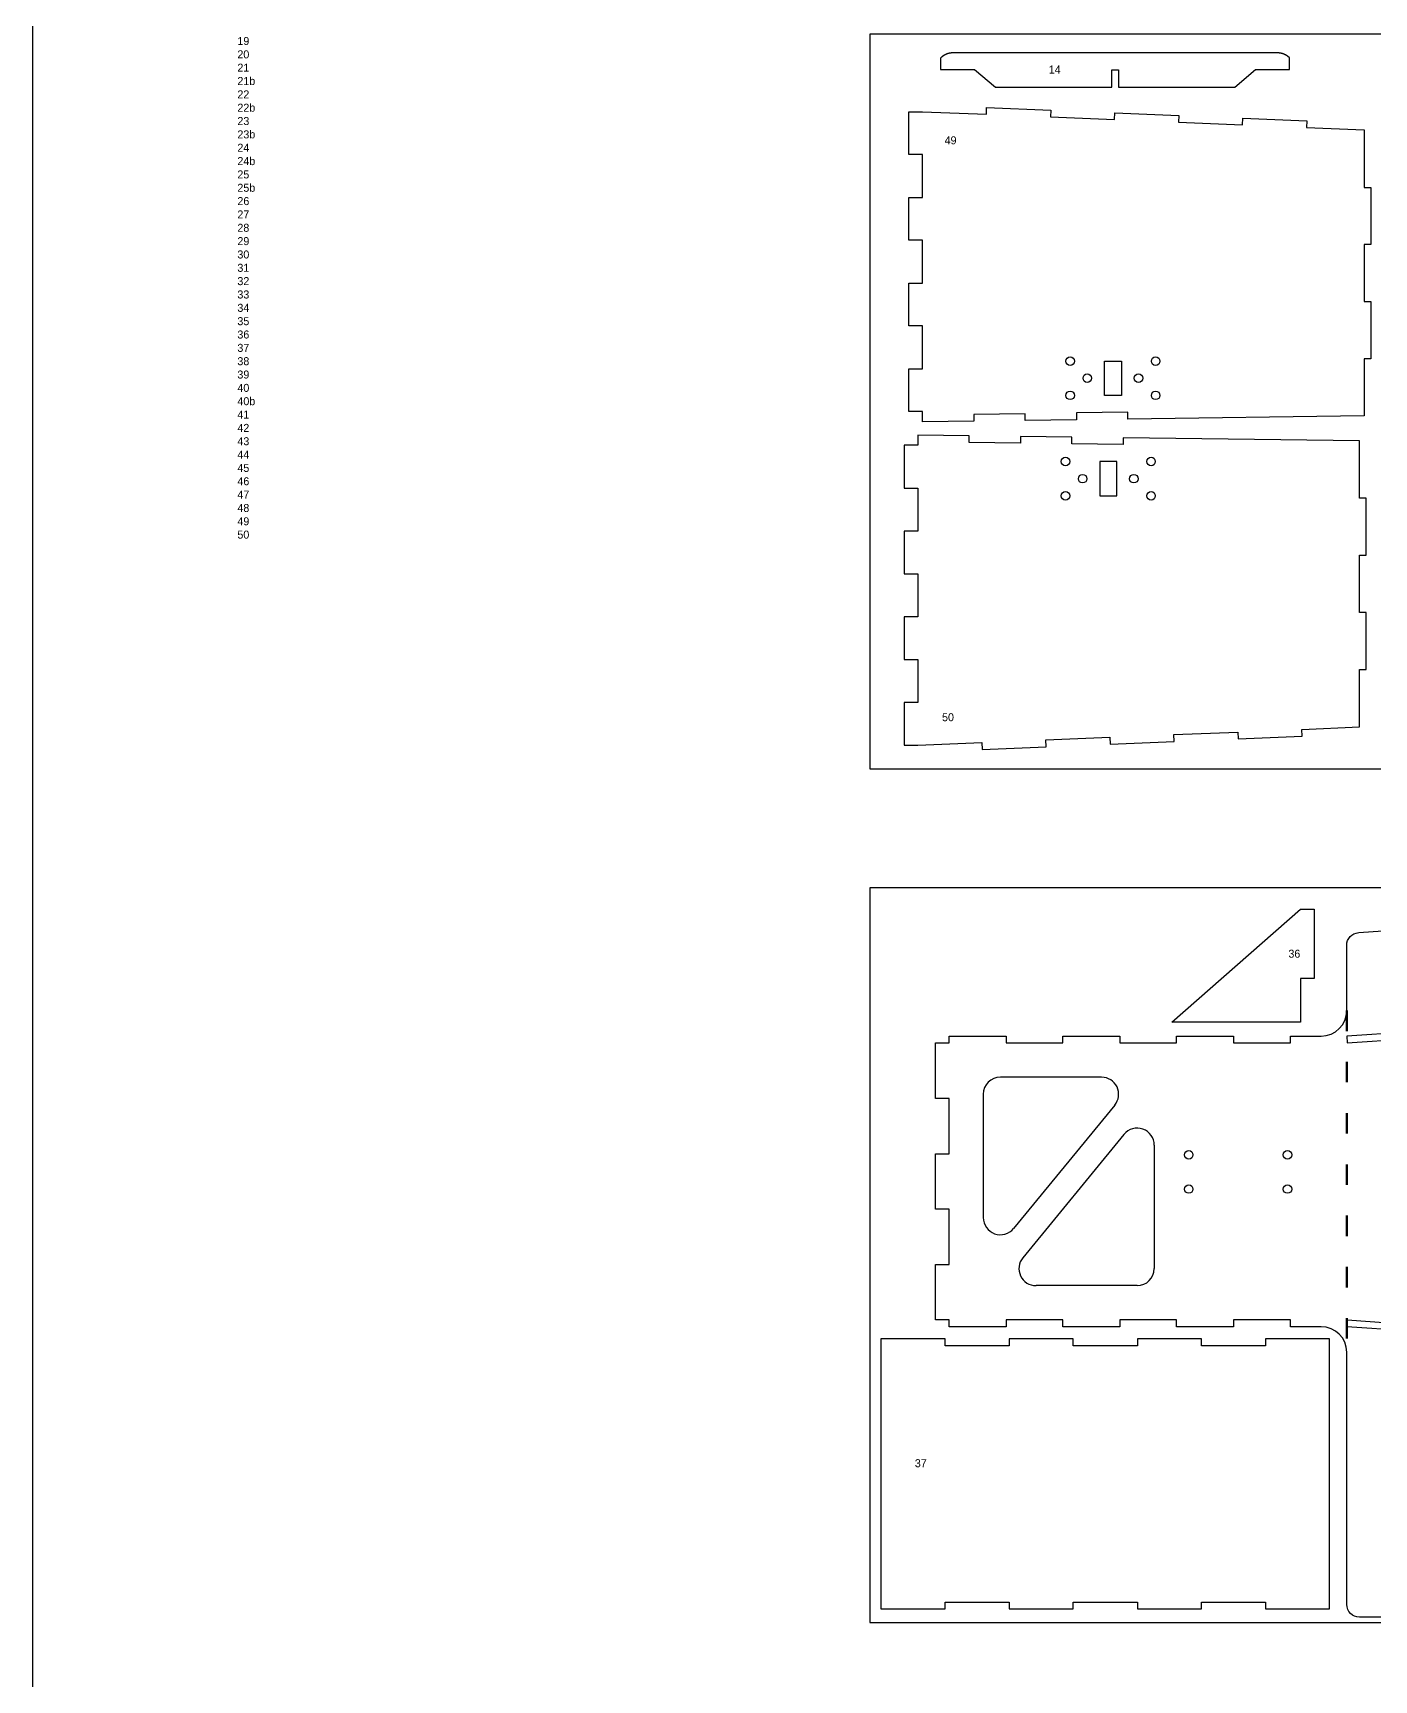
# Model space of a CAD drawing. Header units: inches. Extents: x -1244 to -570, y -2074 to -1714.
# Drawn here: x -1244 to -1165.5, y -1902.8 to -1806.4 of the extents above; entities that cross this region are included whole.
import ezdxf

# ---------------------------------------------------------------- set-up
doc = ezdxf.new("R2010")
doc.units = ezdxf.units.IN
doc.header["$LTSCALE"] = 0.1
doc.header["$MEASUREMENT"] = 0
doc.linetypes.add('ACAD_ISO03W100', pattern=[30, 12, -18])
doc.layers.add('cockpit', color=1, linetype='Continuous', lineweight=20)
doc.layers.add('pic', color=1, linetype='Continuous')

msp = doc.modelspace()

# ---------------------------------------------------------------- linework, layer by layer
at = {"color": 4, "linetype": 'ACAD_ISO03W100', "lineweight": 100}
msp.add_line((-1167.10796, -1863.58302), (-1167.10796, -1883.58159), dxfattribs=at)
at = {"color": 7, "linetype": 'Continuous', "lineweight": 25}
for p, q in [((-1181.45226, -1867.48302), (-1187.36963, -1867.48302)), ((-1188.36963, -1868.48302), (-1188.36963, -1875.70136)), ((-1180.67891, -1869.11699), (-1186.59627, -1876.33533)), ((-1180.14298, -1870.82928), (-1186.06035, -1878.04762)), ((-1178.36963, -1871.46325), (-1178.36963, -1878.68159)), ((-1179.36963, -1879.68159), (-1185.28699, -1879.68159))]:
    msp.add_line(p, q, dxfattribs=at)
for points in [[(-1180.85453, -1809.54744), (-1180.85453, -1808.54744), (-1180.45447, -1808.54744), (-1180.45611, -1809.54744), (-1173.66374, -1809.54744), (-1172.45107, -1808.5273), (-1170.45107, -1808.5273), (-1170.45107, -1807.84045), (-1170.45332, -1807.83823), (-1170.45558, -1807.83601), (-1170.45784, -1807.8338), (-1170.46011, -1807.8316), (-1170.4624, -1807.8294), (-1170.46469, -1807.82722), (-1170.46698, -1807.82504), (-1170.46929, -1807.82286), (-1170.4716, -1807.8207), (-1170.47392, -1807.81854), (-1170.47625, -1807.81639), (-1170.47859, -1807.81425), (-1170.48093, -1807.81211), (-1170.48328, -1807.80998), (-1170.48564, -1807.80786), (-1170.48801, -1807.80575), (-1170.49038, -1807.80364), (-1170.49276, -1807.80154), (-1170.49515, -1807.79945), (-1170.49755, -1807.79737), (-1170.49995, -1807.79529), (-1170.50236, -1807.79323), (-1170.50478, -1807.79117), (-1170.50721, -1807.78911), (-1170.50964, -1807.78707), (-1170.51208, -1807.78503), (-1170.51453, -1807.783), (-1170.51698, -1807.78098), (-1170.51944, -1807.77897), (-1170.52191, -1807.77696), (-1170.52438, -1807.77496), (-1170.52687, -1807.77297), (-1170.52935, -1807.77099), (-1170.53185, -1807.76901), (-1170.53435, -1807.76705), (-1170.53686, -1807.76509), (-1170.53937, -1807.76314), (-1170.54189, -1807.76119), (-1170.54442, -1807.75926), (-1170.54696, -1807.75733), (-1170.5495, -1807.75541), (-1170.55204, -1807.7535), (-1170.5546, -1807.7516), (-1170.55716, -1807.74971), (-1170.55972, -1807.74782), (-1170.5623, -1807.74594), (-1170.56487, -1807.74407), (-1170.56746, -1807.74221), (-1170.57005, -1807.74036), (-1170.57265, -1807.73851), (-1170.57525, -1807.73667), (-1170.57786, -1807.73484), (-1170.58047, -1807.73302), (-1170.58309, -1807.73121), (-1170.58572, -1807.72941), (-1170.58835, -1807.72761), (-1170.59099, -1807.72583), (-1170.59363, -1807.72405), (-1170.59628, -1807.72228), (-1170.59893, -1807.72051), (-1170.60159, -1807.71876), (-1170.60426, -1807.71702), (-1170.60693, -1807.71528), (-1170.6096, -1807.71355), (-1170.61228, -1807.71183), (-1170.61497, -1807.71012), (-1170.61766, -1807.70842), (-1170.62036, -1807.70673), (-1170.62306, -1807.70504), (-1170.62577, -1807.70336), (-1170.62848, -1807.7017), (-1170.6312, -1807.70004), (-1170.63392, -1807.69839), (-1170.63665, -1807.69675), (-1170.63938, -1807.69511), (-1170.64211, -1807.69349), (-1170.64486, -1807.69188), (-1170.6476, -1807.69027), (-1170.65035, -1807.68867), (-1170.65311, -1807.68708), (-1170.65587, -1807.6855), (-1170.65863, -1807.68393), (-1170.6614, -1807.68237), (-1170.66418, -1807.68082), (-1170.66696, -1807.67927), (-1170.66974, -1807.67774), (-1170.67253, -1807.67621), (-1170.67532, -1807.6747), (-1170.67811, -1807.67319), (-1170.68091, -1807.67169), (-1170.68372, -1807.6702), (-1170.68652, -1807.66872), (-1170.68934, -1807.66725), (-1170.69215, -1807.66579), (-1170.69497, -1807.66434), (-1170.6978, -1807.66289), (-1170.70063, -1807.66146), (-1170.70346, -1807.66003), (-1170.70629, -1807.65862), (-1170.70913, -1807.65721), (-1170.71198, -1807.65581), (-1170.71482, -1807.65443), (-1170.71767, -1807.65305), (-1170.72053, -1807.65168), (-1170.72338, -1807.65032), (-1170.72624, -1807.64897), (-1170.72911, -1807.64763), (-1170.73198, -1807.64629), (-1170.73486, -1807.64497), (-1170.73774, -1807.64365), (-1170.74063, -1807.64234), (-1170.74352, -1807.64105), (-1170.74642, -1807.63976), (-1170.74932, -1807.63847), (-1170.75223, -1807.6372), (-1170.75514, -1807.63594), (-1170.75805, -1807.63468), (-1170.76097, -1807.63344), (-1170.7639, -1807.6322), (-1170.76682, -1807.63097), (-1170.77269, -1807.62854), (-1170.77858, -1807.62614), (-1170.78448, -1807.62378), (-1170.7904, -1807.62146), (-1170.79633, -1807.61917), (-1170.80228, -1807.61691), (-1170.80824, -1807.61469), (-1170.81422, -1807.61251), (-1170.82021, -1807.61036), (-1170.82622, -1807.60825), (-1170.83224, -1807.60617), (-1170.83827, -1807.60413), (-1170.84432, -1807.60213), (-1170.85038, -1807.60016), (-1170.85645, -1807.59822), (-1170.86253, -1807.59632), (-1170.86863, -1807.59446), (-1170.87474, -1807.59263), (-1170.88085, -1807.59084), (-1170.88698, -1807.58909), (-1170.89312, -1807.58737), (-1170.89927, -1807.58569), (-1170.90543, -1807.58404), (-1170.91159, -1807.58243), (-1170.91777, -1807.58085), (-1170.92395, -1807.57931), (-1170.93015, -1807.57781), (-1170.93635, -1807.57635), (-1170.94256, -1807.57492), (-1170.94877, -1807.57352), (-1170.955, -1807.57216), (-1170.96123, -1807.57084), (-1170.96746, -1807.56956), (-1170.9737, -1807.56831), (-1170.97995, -1807.5671), (-1170.9862, -1807.56592), (-1170.99246, -1807.56478), (-1170.99872, -1807.56368), (-1171.00499, -1807.56262), (-1171.01126, -1807.56159), (-1171.01754, -1807.5606), (-1171.02381, -1807.55964), (-1171.03009, -1807.55872), (-1171.03638, -1807.55784), (-1171.04266, -1807.55699), (-1171.04895, -1807.55619), (-1171.05209, -1807.5558), (-1171.05367, -1807.5556), (-1171.05526, -1807.55541), (-1171.06162, -1807.55467), (-1171.06798, -1807.55396), (-1171.07435, -1807.55329), (-1171.08072, -1807.55266), (-1171.0871, -1807.55206), (-1171.09348, -1807.5515), (-1171.09987, -1807.55098), (-1171.10625, -1807.55049), (-1171.11264, -1807.55004), (-1171.11904, -1807.54962), (-1171.12543, -1807.54924), (-1171.13183, -1807.5489), (-1171.13823, -1807.54859), (-1171.14463, -1807.54832), (-1171.15103, -1807.54809), (-1171.15743, -1807.54789), (-1171.16384, -1807.54773), (-1171.17024, -1807.5476), (-1171.17664, -1807.54751), (-1171.18304, -1807.54746), (-1171.18945, -1807.54744), (-1190.11961, -1807.54744), (-1190.12623, -1807.54746), (-1190.13285, -1807.54752), (-1190.13947, -1807.54761), (-1190.14609, -1807.54775), (-1190.15271, -1807.54792), (-1190.15934, -1807.54813), (-1190.16596, -1807.54839), (-1190.17257, -1807.54868), (-1190.17919, -1807.549), (-1190.18581, -1807.54937), (-1190.18912, -1807.54957), (-1190.19242, -1807.54978), (-1190.19573, -1807.55), (-1190.19904, -1807.55022), (-1190.20234, -1807.55046), (-1190.20565, -1807.55071), (-1190.20895, -1807.55096), (-1190.21225, -1807.55123), (-1190.21556, -1807.5515), (-1190.21886, -1807.55179), (-1190.22216, -1807.55208), (-1190.22546, -1807.55239), (-1190.22876, -1807.5527), (-1190.23205, -1807.55303), (-1190.23535, -1807.55336), (-1190.23864, -1807.55371), (-1190.24194, -1807.55406), (-1190.24523, -1807.55442), (-1190.24852, -1807.5548), (-1190.25181, -1807.55518), (-1190.2551, -1807.55557), (-1190.25839, -1807.55597), (-1190.26167, -1807.55639), (-1190.26496, -1807.55681), (-1190.26824, -1807.55724), (-1190.27152, -1807.55768), (-1190.2748, -1807.55813), (-1190.27808, -1807.55859), (-1190.28136, -1807.55906), (-1190.28463, -1807.55954), (-1190.2879, -1807.56003), (-1190.28954, -1807.56028), (-1190.29116, -1807.56053), (-1190.2944, -1807.56103), (-1190.29764, -1807.56155), (-1190.30088, -1807.56207), (-1190.30412, -1807.56261), (-1190.30735, -1807.56315), (-1190.31059, -1807.56371), (-1190.31382, -1807.56427), (-1190.31706, -1807.56485), (-1190.32029, -1807.56543), (-1190.32352, -1807.56603), (-1190.32675, -1807.56663), (-1190.32998, -1807.56724), (-1190.33321, -1807.56787), (-1190.33644, -1807.5685), (-1190.33966, -1807.56915), (-1190.34289, -1807.5698), (-1190.34611, -1807.57046), (-1190.34933, -1807.57114), (-1190.35255, -1807.57182), (-1190.35577, -1807.57251), (-1190.35899, -1807.57321), (-1190.3622, -1807.57393), (-1190.36541, -1807.57465), (-1190.36863, -1807.57538), (-1190.37183, -1807.57612), (-1190.37504, -1807.57687), (-1190.37825, -1807.57764), (-1190.38145, -1807.57841), (-1190.38465, -1807.57919), (-1190.38785, -1807.57998), (-1190.39105, -1807.58078), (-1190.39425, -1807.58159), (-1190.39744, -1807.58241), (-1190.40063, -1807.58324), (-1190.40382, -1807.58408), (-1190.40701, -1807.58493), (-1190.41019, -1807.58578), (-1190.41337, -1807.58665), (-1190.41655, -1807.58753), (-1190.41973, -1807.58842), (-1190.4229, -1807.58932), (-1190.42607, -1807.59022), (-1190.42924, -1807.59114), (-1190.43241, -1807.59207), (-1190.43557, -1807.593), (-1190.43873, -1807.59395), (-1190.44189, -1807.5949), (-1190.44504, -1807.59587), (-1190.44819, -1807.59684), (-1190.45134, -1807.59783), (-1190.45449, -1807.59882), (-1190.45763, -1807.59983), (-1190.46077, -1807.60084), (-1190.4639, -1807.60186), (-1190.46704, -1807.60289), (-1190.47017, -1807.60394), (-1190.47329, -1807.60499), (-1190.47642, -1807.60605), (-1190.47954, -1807.60712), (-1190.48265, -1807.6082), (-1190.48576, -1807.60929), (-1190.48887, -1807.61039), (-1190.49198, -1807.6115), (-1190.49508, -1807.61262), (-1190.49818, -1807.61374), (-1190.50127, -1807.61488), (-1190.50436, -1807.61603), (-1190.50745, -1807.61719), (-1190.51053, -1807.61835), (-1190.51361, -1807.61953), (-1190.51669, -1807.62071), (-1190.51976, -1807.62191), (-1190.52282, -1807.62311), (-1190.52588, -1807.62432), (-1190.52894, -1807.62555), (-1190.532, -1807.62678), (-1190.53505, -1807.62802), (-1190.53809, -1807.62927), (-1190.54113, -1807.63053), (-1190.54417, -1807.6318), (-1190.5472, -1807.63308), (-1190.55023, -1807.63437), (-1190.55325, -1807.63567), (-1190.55627, -1807.63698), (-1190.55928, -1807.63829), (-1190.56229, -1807.63962), (-1190.5653, -1807.64096), (-1190.5683, -1807.6423), (-1190.57129, -1807.64366), (-1190.57428, -1807.64502), (-1190.57727, -1807.64639), (-1190.58025, -1807.64778), (-1190.58322, -1807.64917), (-1190.58619, -1807.65057), (-1190.58916, -1807.65198), (-1190.59212, -1807.6534), (-1190.59507, -1807.65483), (-1190.59802, -1807.65627), (-1190.60096, -1807.65772), (-1190.6039, -1807.65917), (-1190.60683, -1807.66064), (-1190.60976, -1807.66212), (-1190.61268, -1807.6636), (-1190.61559, -1807.66509), (-1190.6185, -1807.6666), (-1190.62141, -1807.66811), (-1190.62431, -1807.66963), (-1190.62721, -1807.67117), (-1190.6301, -1807.67271), (-1190.63299, -1807.67426), (-1190.63588, -1807.67583), (-1190.63876, -1807.6774), (-1190.64163, -1807.67898), (-1190.6445, -1807.68058), (-1190.64737, -1807.68218), (-1190.65023, -1807.68379), (-1190.65309, -1807.68541), (-1190.65594, -1807.68705), (-1190.65879, -1807.68869), (-1190.66163, -1807.69034), (-1190.66447, -1807.692), (-1190.6673, -1807.69367), (-1190.67013, -1807.69535), (-1190.67296, -1807.69704), (-1190.67577, -1807.69874), (-1190.67859, -1807.70045), (-1190.68139, -1807.70217), (-1190.6842, -1807.70389), (-1190.68699, -1807.70563), (-1190.68978, -1807.70738), (-1190.69257, -1807.70913), (-1190.69535, -1807.7109), (-1190.69813, -1807.71267), (-1190.7009, -1807.71446), (-1190.70366, -1807.71625), (-1190.70642, -1807.71805), (-1190.70917, -1807.71986), (-1190.71192, -1807.72168), (-1190.71466, -1807.72351), (-1190.71739, -1807.72535), (-1190.72012, -1807.7272), (-1190.72285, -1807.72906), (-1190.72556, -1807.73093), (-1190.72828, -1807.7328), (-1190.73098, -1807.73469), (-1190.73368, -1807.73658), (-1190.73637, -1807.73848), (-1190.73906, -1807.74039), (-1190.74174, -1807.74231), (-1190.74441, -1807.74424), (-1190.74708, -1807.74618), (-1190.74974, -1807.74813), (-1190.7524, -1807.75008), (-1190.75505, -1807.75205), (-1190.75769, -1807.75402), (-1190.76032, -1807.756), (-1190.76295, -1807.75799), (-1190.76557, -1807.75999), (-1190.76819, -1807.762), (-1190.77079, -1807.76402), (-1190.77339, -1807.76604), (-1190.77599, -1807.76808), (-1190.77857, -1807.77012), (-1190.78115, -1807.77217), (-1190.78373, -1807.77423), (-1190.78629, -1807.7763), (-1190.78885, -1807.77837), (-1190.7914, -1807.78046), (-1190.79395, -1807.78255), (-1190.79648, -1807.78465), (-1190.79901, -1807.78676), (-1190.80153, -1807.78888), (-1190.80405, -1807.79101), (-1190.80655, -1807.79314), (-1190.80905, -1807.79529), (-1190.81154, -1807.79744), (-1190.81403, -1807.7996), (-1190.8165, -1807.80177), (-1190.81897, -1807.80394), (-1190.82143, -1807.80613), (-1190.82388, -1807.80832), (-1190.82633, -1807.81052), (-1190.82876, -1807.81273), (-1190.83119, -1807.81494), (-1190.83361, -1807.81717), (-1190.83603, -1807.8194), (-1190.83843, -1807.82164), (-1190.84082, -1807.82389), (-1190.84321, -1807.82614), (-1190.84559, -1807.82841), (-1190.84796, -1807.83068), (-1190.85032, -1807.83296), (-1190.85268, -1807.83524), (-1190.85502, -1807.83754), (-1190.85736, -1807.83984), (-1190.85969, -1807.84215), (-1190.86201, -1807.84447), (-1190.86432, -1807.8468), (-1190.86662, -1807.84913), (-1190.86891, -1807.85147), (-1190.87119, -1807.85382), (-1190.87347, -1807.85617), (-1190.87573, -1807.85854), (-1190.87799, -1807.86091), (-1190.87799, -1808.5273), (-1188.87799, -1808.5273), (-1187.66532, -1809.54744)], [(-1182.92401, -1828.61898), (-1182.91861, -1829.01879), (-1185.92104, -1829.0594), (-1185.92104, -1828.6594), (-1188.92076, -1828.69996), (-1188.92076, -1829.09996), (-1191.92076, -1829.14053), (-1191.92076, -1828.53901), (-1192.72076, -1828.53901), (-1192.72076, -1826.03172), (-1191.92076, -1826.03172), (-1191.92076, -1823.52444), (-1192.72076, -1823.52444), (-1192.72076, -1821.01715), (-1191.92076, -1821.01715), (-1191.92076, -1818.50987), (-1192.72076, -1818.50987), (-1192.72076, -1816.00258), (-1191.92076, -1816.00258), (-1191.92076, -1813.4953), (-1192.72076, -1813.4953), (-1192.72076, -1810.98801), (-1191.92076, -1810.98801), (-1188.19053, -1811.14259), (-1188.17398, -1810.74308), (-1184.42719, -1810.89834), (-1184.44375, -1811.29785), (-1180.69697, -1811.45312), (-1180.68041, -1811.05361), (-1176.93363, -1811.20887), (-1176.95018, -1811.60838), (-1173.2034, -1811.76364), (-1173.18684, -1811.36414), (-1169.44006, -1811.5194), (-1169.45661, -1811.91891), (-1166.09327, -1812.05828), (-1166.09327, -1815.41759), (-1165.69327, -1815.41759), (-1165.69327, -1818.761), (-1166.09327, -1818.761), (-1166.09327, -1822.10442), (-1165.69327, -1822.10442), (-1165.69327, -1825.44783), (-1166.09327, -1825.44783), (-1166.09327, -1828.79125), (-1179.91888, -1828.97822), (-1179.92429, -1828.57841)], [(-1181.28693, -1827.58667), (-1181.28693, -1825.58667), (-1180.28693, -1825.58667), (-1180.28693, -1827.58667)], [(-1183.19524, -1830.43031), (-1183.18983, -1830.0305), (-1186.19226, -1829.98989), (-1186.19226, -1830.38989), (-1189.19199, -1830.34933), (-1189.19199, -1829.94933), (-1192.19199, -1829.90875), (-1192.19199, -1830.51028), (-1192.99199, -1830.51028), (-1192.99199, -1833.01757), (-1192.19199, -1833.01757), (-1192.19199, -1835.52485), (-1192.99199, -1835.52485), (-1192.99199, -1838.03214), (-1192.19199, -1838.03214), (-1192.19199, -1840.53942), (-1192.99199, -1840.53942), (-1192.99199, -1843.04671), (-1192.19199, -1843.04671), (-1192.19199, -1845.55399), (-1192.99199, -1845.55399), (-1192.99199, -1848.06128), (-1192.19199, -1848.06128), (-1188.46176, -1847.9067), (-1188.44521, -1848.30621), (-1184.69842, -1848.15094), (-1184.71498, -1847.75144), (-1180.96819, -1847.59617), (-1180.95164, -1847.99568), (-1177.20485, -1847.84042), (-1177.22141, -1847.44091), (-1173.47462, -1847.28565), (-1173.45807, -1847.68515), (-1169.71128, -1847.52989), (-1169.72784, -1847.13038), (-1166.3645, -1846.99101), (-1166.3645, -1843.6317), (-1165.9645, -1843.6317), (-1165.9645, -1840.28829), (-1166.3645, -1840.28829), (-1166.3645, -1836.94487), (-1165.9645, -1836.94487), (-1165.9645, -1833.60146), (-1166.3645, -1833.60146), (-1166.3645, -1830.25804), (-1180.19011, -1830.07107), (-1180.19552, -1830.47088)], [(-1181.55816, -1831.46262), (-1181.55816, -1833.46262), (-1180.55816, -1833.46262), (-1180.55816, -1831.46262)], [(-1167.10796, -1865.08302), (-1167.08029, -1865.48136), (-1163.58922, -1865.23888), (-1163.61689, -1864.84054)], [(-1171.85804, -1882.79894), (-1171.85804, -1883.19894), (-1175.60804, -1883.19894), (-1175.60804, -1882.79894), (-1179.35804, -1882.79894), (-1179.35804, -1883.19894), (-1183.10804, -1883.19894), (-1183.10804, -1882.79894), (-1186.85804, -1882.79894), (-1186.85804, -1883.19894), (-1190.60804, -1883.19894), (-1190.60804, -1882.79894), (-1194.35804, -1882.79894), (-1194.35804, -1898.59894), (-1190.60804, -1898.59894), (-1190.60804, -1898.19894), (-1186.85804, -1898.19894), (-1186.85804, -1898.59894), (-1183.10804, -1898.59894), (-1183.10804, -1898.19894), (-1179.35804, -1898.19894), (-1179.35804, -1898.59894), (-1175.60804, -1898.59894), (-1175.60804, -1898.19894), (-1171.85804, -1898.19894), (-1171.85804, -1898.59894), (-1168.10804, -1898.59894), (-1168.10804, -1882.79894)]]:
    msp.add_lwpolyline(points, close=True, dxfattribs=at)
msp.add_lwpolyline([(-1109.50796, -1899.08302), (-1166.35796, -1899.08302, -0.41421356), (-1167.10796, -1898.33302), (-1167.10796, -1883.58159, 0.41421356), (-1168.60796, -1882.08159), (-1170.40612, -1882.08159), (-1170.40612, -1881.68159), (-1173.73337, -1881.68159), (-1173.73337, -1882.08159), (-1177.06062, -1882.08159), (-1177.06062, -1881.68159), (-1180.38787, -1881.68159), (-1180.38787, -1882.08159), (-1183.71513, -1882.08159), (-1183.71513, -1881.68159), (-1187.04238, -1881.68159), (-1187.04238, -1882.08159), (-1190.36963, -1882.08159), (-1190.36963, -1881.68159), (-1191.16963, -1881.68159), (-1191.16963, -1878.44187), (-1190.36963, -1878.44187), (-1190.36963, -1875.20216), (-1191.16963, -1875.20216), (-1191.16963, -1871.96245), (-1190.36963, -1871.96245), (-1190.36963, -1868.72274), (-1191.16963, -1868.72274), (-1191.16963, -1865.48302), (-1190.36963, -1865.48302), (-1190.36963, -1865.08302), (-1187.04238, -1865.08302), (-1187.04238, -1865.48302), (-1183.71513, -1865.48302), (-1183.71513, -1865.08302), (-1180.38787, -1865.08302), (-1180.38787, -1865.48302), (-1177.06062, -1865.48302), (-1177.06062, -1865.08302), (-1173.73337, -1865.08302), (-1173.73337, -1865.48302), (-1170.40612, -1865.48302), (-1170.40612, -1865.08302), (-1168.60796, -1865.08302, 0.41421356), (-1167.10796, -1863.58302), (-1167.10796, -1859.77265, -0.39403768), (-1166.40995, -1859.02446), (-1132.8125, -1856.68996)], format="xyb", dxfattribs=at)
for points in [[(-1177.34515, -1864.26131), (-1169.81723, -1857.65165), (-1169.01723, -1857.65165), (-1169.01723, -1861.70251), (-1169.81723, -1861.70251), (-1169.81723, -1864.26131)], [(-1163.58922, -1881.92573), (-1163.61689, -1882.32407), (-1167.10796, -1882.08159), (-1167.08029, -1881.68325)]]:
    msp.add_lwpolyline(points, close=True)
for centre in [(-1183.28693, -1825.58667), (-1178.28693, -1825.58667), (-1182.28693, -1826.58667), (-1179.28693, -1826.58667), (-1183.28693, -1827.58667), (-1178.28693, -1827.58667), (-1183.55816, -1831.46262), (-1178.55816, -1831.46262), (-1182.55816, -1832.46262), (-1179.55816, -1832.46262), (-1183.55816, -1833.46262), (-1178.55816, -1833.46262), (-1176.35324, -1872.02785), (-1170.57913, -1872.02785), (-1176.35324, -1874.02785), (-1170.57913, -1874.02785)]:
    msp.add_circle(centre, 0.25, dxfattribs=at)
for centre, start, end in [((-1187.36963, -1868.48302), 90, 180), ((-1181.45226, -1868.48302), 320.65618, 90), ((-1179.36963, -1871.46325), 0, 140.65618), ((-1187.36963, -1875.70136), 180, 320.65618), ((-1185.28699, -1878.68159), 140.65618, 270), ((-1179.36963, -1878.68159), 270, 0)]:
    msp.add_arc(centre, 1, start, end, dxfattribs=at)
at = {"layer": 'pic'}
msp.add_lwpolyline([(-1243.96896, -1713.70816), (-991.39904, -1713.70816), (-991.39904, -2074.17077), (-1243.96896, -2074.17077)], close=True, dxfattribs=at)
at = {"layer": 'pic', "color": 1}
for points in [[(-1195.00188, -1849.44899), (-1081.50188, -1849.44899), (-1081.50188, -1806.44899), (-1195.00188, -1806.44899)], [(-1195.00188, -1899.39595), (-1081.50188, -1899.39595), (-1081.50188, -1856.39595), (-1195.00188, -1856.39595)]]:
    msp.add_lwpolyline(points, close=True, dxfattribs=at)

# ---------------------------------------------------------------- texts
at = {"layer": 'cockpit', "lineweight": 100}
for s, p in [('14', (-1184.53953, -1808.75464)), ('49', (-1190.63337, -1812.89822)), ('50', (-1190.78389, -1846.65475)), ('36', (-1170.52198, -1860.49264)), ('37', (-1192.37689, -1890.30644))]:
    msp.add_text(s, height=0.468379, dxfattribs=at).set_placement(p)
at = {"layer": 'pic', "lineweight": 100}
for s, p in [('19', (-1232.00854, -1807.08774)), ('20', (-1232.00854, -1807.86837)), ('21', (-1232.00854, -1808.649)), ('21b', (-1232.00854, -1809.42963)), ('22', (-1232.00854, -1810.21027)), ('22b', (-1232.00854, -1810.9909)), ('23', (-1232.00854, -1811.77153)), ('23b', (-1232.00854, -1812.55216)), ('24', (-1232.00854, -1813.3328)), ('24b', (-1232.00854, -1814.11343)), ('25', (-1232.00854, -1814.89406)), ('25b', (-1232.00854, -1815.67469)), ('26', (-1232.00854, -1816.45533)), ('27', (-1232.00854, -1817.23596)), ('28', (-1232.00854, -1818.01659)), ('29', (-1232.00854, -1818.79722)), ('30', (-1232.00854, -1819.57785)), ('31', (-1232.00854, -1820.35849)), ('32', (-1232.00854, -1821.13912)), ('33', (-1232.00854, -1821.91975)), ('34', (-1232.00854, -1822.70038)), ('35', (-1232.00854, -1823.48102)), ('36', (-1232.00854, -1824.26165)), ('37', (-1232.00854, -1825.04228)), ('38', (-1232.00854, -1825.82291)), ('39', (-1232.00854, -1826.60355)), ('40', (-1232.00854, -1827.38418)), ('40b', (-1232.00854, -1828.16481)), ('41', (-1232.00854, -1828.94544)), ('42', (-1232.00854, -1829.72608)), ('43', (-1232.00854, -1830.50671)), ('44', (-1232.00854, -1831.28734)), ('45', (-1232.00854, -1832.06797)), ('46', (-1232.00854, -1832.84861)), ('47', (-1232.00854, -1833.62924)), ('48', (-1232.00854, -1834.40987)), ('49', (-1232.00854, -1835.1905)), ('50', (-1232.00854, -1835.97114))]:
    msp.add_text(s, height=0.468379, dxfattribs=at).set_placement(p)

doc.saveas('drawing.dxf')
